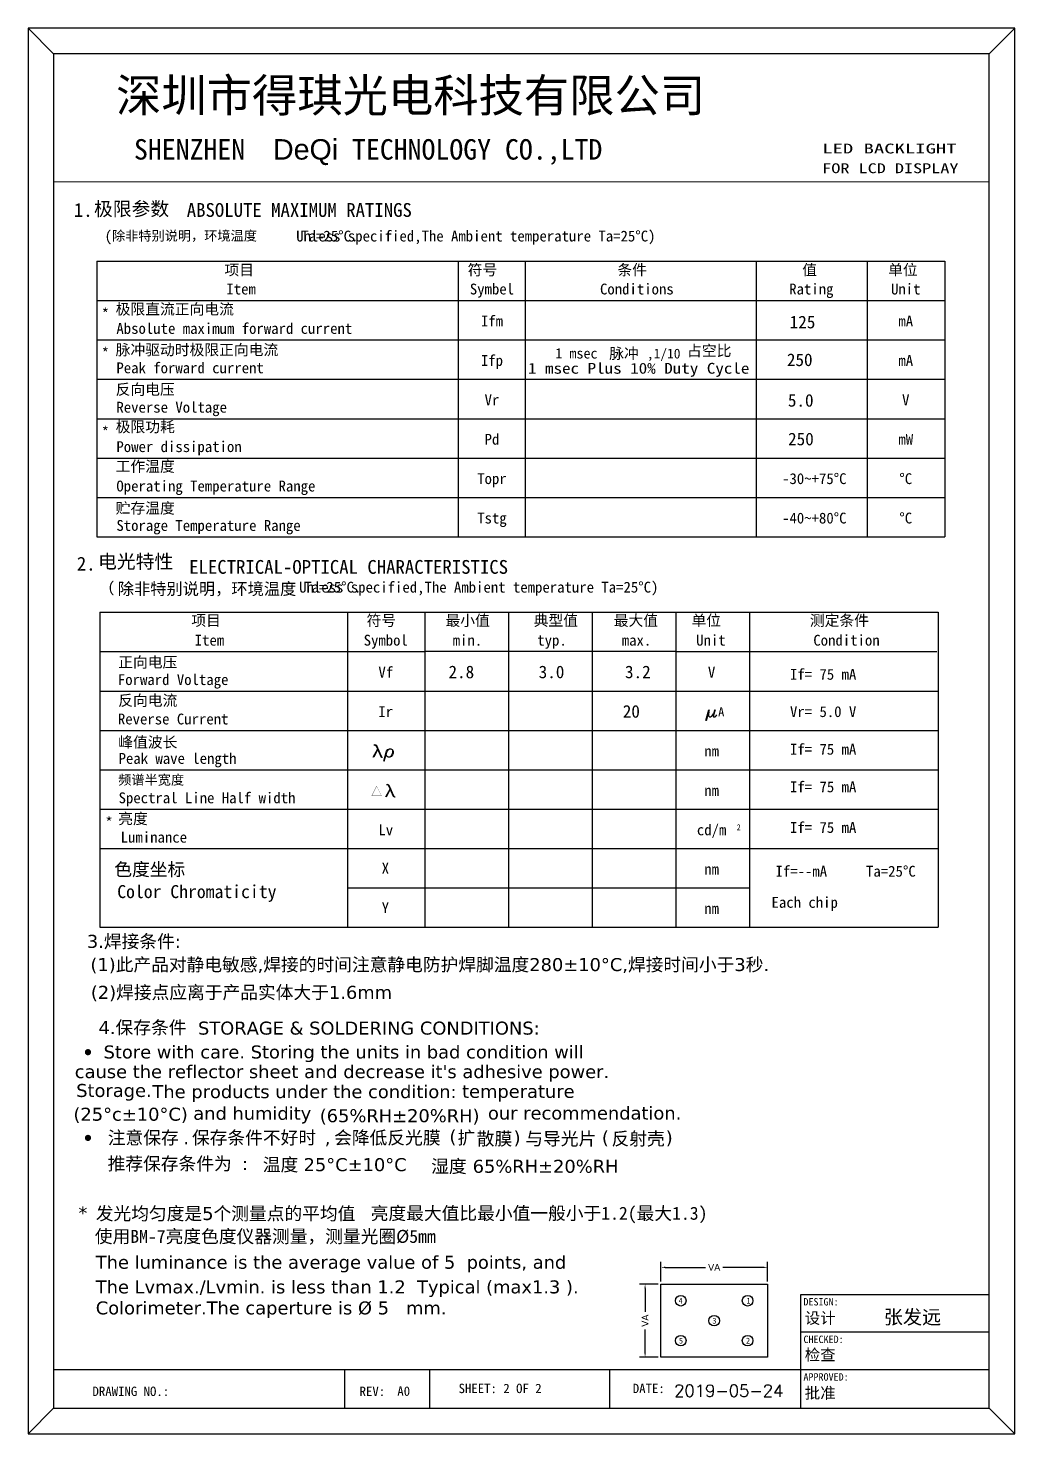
# Model space of a CAD drawing. Extents: x -447 to 126, y -587 to -392.
# Drawn here: x -10.3 to 126.3, y -587.2 to -392.6 of the extents above; entities that cross this region are included whole.
import ezdxf
from ezdxf.enums import TextEntityAlignment as Align

# ---------------------------------------------------------------- set-up
doc = ezdxf.new("R2010")
doc.units = 0
doc.header["$MEASUREMENT"] = 0
doc.header["$PDMODE"] = 2
doc.header["$PDSIZE"] = 1
doc.layers.get('0').update_dxf_attribs({"color": 4, "linetype": 'CONTINUOUS'})
doc.layers.get('DEFPOINTS').update_dxf_attribs({"linetype": 'CONTINUOUS'})
doc.layers.add('fpc', color=2, linetype='CONTINUOUS')
doc.layers.add('SH', color=4, linetype='CONTINUOUS')
doc.layers.add('细实线', color=7, linetype='CONTINUOUS', lineweight=9)
doc.styles.add('RD', font='')
doc.styles.add('RT', font='')
doc.styles.get("Standard").update_dxf_attribs({"font": 'verdana.ttf'})
doc.styles.add('样式 7', font='', dxfattribs={"height": 3})
doc.styles.add('楷体', font='')
doc.styles.add('黑体', font='')
doc.styles.get('RD').set_extended_font_data('SimSun')
doc.styles.get('RT').set_extended_font_data('SimSun')
doc.styles.get('样式 7').set_extended_font_data('SimSun')
doc.styles.get('楷体').set_extended_font_data('楷体_GB2312')
doc.styles.get('黑体').set_extended_font_data('楷体_GB2312')
doc.dimstyles.new('1.00', dxfattribs={"dimscale": 0.6, "dimtxt": 2.5, "dimasz": 2.5, "dimexe": 1.25, "dimexo": 0.625, "dimtad": 0, "dimzin": 1, "dimdsep": 46, "dimtxsty": 'Standard', "dimcen": 2.5, "dimadec": 0, "dimazin": 0, "dimtfac": 1, "dimtmove": 0, "dimatfit": 3, "dimfxl": 0, "dimarcsym": 0})

# ---------------------------------------------------------------- blocks, each defined once
blk = doc.blocks.new('*D2')
at = {"layer": 'DEFPOINTS', "color": 0}
for p in [(92.09, -564.16), (77.33, -566.48), (92.09, -566.48)]:
    blk.add_point(p, dxfattribs=at)
at = {"layer": '细实线', "color": 0, "lineweight": -2}
for p, q in [((77.33, -566.11), (77.33, -563.41)), ((77.93, -564.16), (83.51, -564.16)), ((91.49, -564.16), (85.92, -564.16)), ((92.09, -566.11), (92.09, -563.41))]:
    blk.add_line(p, q, dxfattribs=at)
at = {"layer": '细实线', "color": 0}
for points in [[(77.93, -564.06), (77.93, -564.26), (77.33, -564.16)], [(91.49, -564.06), (91.49, -564.26), (92.09, -564.16)]]:
    blk.add_solid(points, dxfattribs=at)
at = {"layer": '细实线', "color": 0, "lineweight": -2, "insert": (84.71, -564.16), "char_height": 0.9, "attachment_point": 5}
blk.add_mtext('VA', dxfattribs=at)
blk = doc.blocks.new('*D3')
at = {"layer": 'DEFPOINTS', "color": 0}
for p in [(77.33, -566.48), (75.14, -576.61), (77.33, -576.61)]:
    blk.add_point(p, dxfattribs=at)
at = {"layer": '细实线', "color": 0, "lineweight": -2}
for p, q in [((76.95, -566.48), (74.39, -566.48)), ((75.14, -567.08), (75.14, -570.34)), ((75.14, -576.01), (75.14, -572.75)), ((76.95, -576.61), (74.39, -576.61))]:
    blk.add_line(p, q, dxfattribs=at)
at = {"layer": '细实线', "color": 0}
for points in [[(75.04, -567.08), (75.24, -567.08), (75.14, -566.48)], [(75.04, -576.01), (75.24, -576.01), (75.14, -576.61)]]:
    blk.add_solid(points, dxfattribs=at)
at = {"layer": '细实线', "color": 0, "lineweight": -2, "insert": (75.14, -571.54), "char_height": 0.9, "attachment_point": 5, "rotation": 90}
blk.add_mtext('VA', dxfattribs=at)
blk = doc.blocks.new('1233')
at = {"layer": 'fpc', "color": 0, "const_width": 0.341}
for points in [[(86.5, -198.27, 1), (86.84, -198.27, 1)], [(86.5, -207.69, 1), (86.84, -207.69, 1)]]:
    blk.add_lwpolyline(points, format="xyb", close=True, dxfattribs=at)
at = {"layer": 'fpc', "color": 0}
for s, height, p in [('3.焊接条件:', 1.429, (86.55, -186.81)), ('  (1)此产品对静电敏感,焊接的时间注意静电防护焊脚温度280%%P10%%DC,焊接时间小于3秒.', 1.4285, (85.7, -189.36)), ('(2)焊接点应离于产品实体大于1.6mm', 1.4285, (86.99, -192.41)), ('4.保存条件', 1.429, (87.83, -196.28)), ('STORAGE & SOLDERING CONDITIONS:', 1.4285, (98.76, -196.34)), ('Store with care. Storing the units in bad condition will', 1.4285, (88.39, -198.96)), (" cause the reflector sheet and decrease it's adhesive power. ", 1.4285, (84.6, -201.12)), (' Storage.', 1.429, (84.76, -203.19)), ('The products under the condition: ', 1.4285, (93.76, -203.32)), ('temperature ', 1.4285, (127.78, -203.29)), ('(25%%dc%%p10%%dC)', 1.4285, (85.08, -205.8)), (' and humidity ', 1.4285, (97.62, -205.7)), ('(65%RH%%p20%RH) ', 1.4285, (112.14, -205.96)), (' our recommendation.', 1.4285, (130, -205.67)), ('注意保存', 1.429, (88.85, -208.38)), ('保存条件不好时', 1.429, (98.1, -208.38)), ('会降低反光膜', 1.429, (113.72, -208.38)), ('(', 1.43, (126.39, -208.25)), ('扩', 1.43, (127.28, -208.38)), ('散膜', 1.429, (129.39, -208.49)), (')', 1.43, (133.44, -208.36)), ('与导光片', 1.429, (134.73, -208.49)), ('(', 1.43, (143.14, -208.36)), ('反射壳', 1.429, (144.2, -208.49)), (')', 1.43, (150.16, -208.36)), ('.', 1.43, (97.15, -208.38)), (',', 1.43, (112.69, -208.38)), ('推荐保存条件为', 1.429, (88.83, -211.23)), ('温度', 1.429, (105.88, -211.34)), (' 25%%dC%%p10%%dC', 1.4285, (109.74, -211.34)), ('湿度', 1.429, (124.38, -211.52)), (':', 1.43, (103.59, -211.23)), (' 65%RH%%p20%RH', 1.4285, (128.32, -211.52)), (' *', 1.429, (85, -216.65)), ('The luminance is the average value of 5  points, and', 1.4285, (87.53, -222.06)), ('The Lvmax./Lvmin. is less than 1.2  Typical (max1.3 ).', 1.4285, (87.53, -224.77)), ('Colorimeter.The caperture is %%C 5   mm.', 1.4285, (87.53, -227.08))]:
    blk.add_text(s, height=height, dxfattribs=at).set_placement(p)
at = {"layer": 'fpc', "color": 0, "char_height": 1.4285, "attachment_point": 1}
for s, insert, width in [('{\\fSimSun|b0|i0|c134|p2;发光均匀度是}5{\\fSimSun|b0|i0|c134|p2;个测量点的平均值}', (87.53, -215.28), 39.9005), ('{\\fSimSun|b0|i0|c134|p2;亮度最大值比最小值一般小于1.2(最大1.3)}', (117.74, -215.25), 45.9865), ('{\\fSimSun|b0|i0|c134|p2;使用BM-7亮度色度仪器测量，测量光圈%%C5mm}', (87.42, -217.79), 52.0617)]:
    blk.add_mtext(s, dxfattribs=dict(at, insert=insert, width=width))

msp = doc.modelspace()

# ---------------------------------------------------------------- linework, layer by layer
at = {"layer": 'fpc', "color": 0, "lineweight": -2}
for p, q in [((126.339, -392.617), (-10.277, -392.617)), ((-10.277, -392.617), (-10.277, -587.214)), ((126.339, -587.214), (126.339, -392.617)), ((122.801, -396.155), (-6.739, -396.155)), ((-6.739, -396.155), (-6.739, -583.676)), ((122.801, -583.676), (122.801, -396.155)), ((-0.753, -430.318), (116.624, -430.318)), ((44.646, -478.885), (79.417, -478.885)), ((89.582, -478.929), (115.513, -478.929)), ((77.328, -566.48), (92.094, -566.48)), ((77.328, -576.606), (77.328, -566.48)), ((92.094, -566.48), (92.094, -576.606)), ((96.691, -583.676), (96.681, -567.912)), ((96.681, -567.912), (122.801, -567.912)), ((96.681, -573.108), (122.775, -573.108)), ((92.094, -576.606), (77.328, -576.606)), ((-6.739, -578.303), (96.681, -578.303)), ((33.504, -578.254), (33.504, -583.593)), ((45.305, -578.254), (45.305, -583.593)), ((70.2, -578.254), (70.2, -583.567)), ((96.681, -578.303), (122.775, -578.303)), ((-6.739, -583.676), (122.801, -583.676)), ((-10.277, -587.214), (126.339, -587.214))]:
    msp.add_line(p, q, dxfattribs=at)
at = {"layer": 'fpc', "color": 0, "lineweight": -2, "const_width": 0.136}
msp.add_lwpolyline([(-6.739, -413.91), (122.801, -413.91)], dxfattribs=at)
at = {"layer": 'fpc', "color": 0, "lineweight": -2}
for points in [[(-0.753, -424.864), (-0.753, -463.044)], [(-0.753, -424.864), (116.624, -424.864)], [(49.243, -424.864), (49.243, -463.044)], [(58.556, -424.864), (58.556, -463.044)], [(90.539, -424.864), (90.539, -463.044)], [(105.893, -424.864), (105.893, -463.044)], [(116.624, -424.864), (116.624, -463.044)], [(-0.753, -435.772), (116.624, -435.772)], [(-0.753, -441.227), (116.624, -441.227)], [(-0.753, -446.681), (116.624, -446.681)], [(-0.753, -452.135), (116.624, -452.135)], [(-0.753, -457.59), (116.624, -457.59)], [(-0.753, -463.044), (116.624, -463.044)], [(-0.346, -473.475), (115.722, -473.475)], [(-0.346, -473.475), (-0.346, -517.092)], [(33.921, -473.475), (33.921, -517.092)], [(44.646, -473.475), (44.646, -517.092)], [(56.236, -473.475), (56.236, -517.092)], [(67.826, -473.475), (67.826, -517.092)], [(79.417, -473.475), (79.417, -517.092)], [(89.582, -473.475), (89.582, -517.092)], [(115.722, -473.475), (115.722, -517.092)], [(-0.346, -478.929), (44.646, -478.929)], [(79.417, -478.929), (89.582, -478.929)], [(-0.346, -484.384), (115.722, -484.384)], [(83.554, -488.461), (83.984, -486.963)], [(83.626, -488.451), (84.056, -486.953)], [(83.955, -487.305), (83.912, -487.592), (83.912, -487.821), (84.056, -487.96), (84.194, -487.96), (84.347, -487.883), (84.49, -487.736), (84.619, -487.54)], [(84.762, -486.972), (84.552, -487.745), (84.552, -487.898), (84.619, -487.965), (84.834, -487.965), (84.991, -487.817), (85.053, -487.678)], [(84.839, -486.967), (84.624, -487.726), (84.624, -487.898), (84.695, -487.965)], [(-0.346, -489.838), (115.722, -489.838)], [(37.583, -491.823), (37.737, -491.823), (37.896, -491.987), (38.546, -493.449), (38.701, -493.529), (38.785, -493.529)], [(38.697, -493.527), (38.626, -493.445), (37.98, -491.987), (37.883, -491.899), (37.737, -491.823)], [(37.494, -493.529), (38.144, -492.393), (37.574, -493.533)], [(38.953, -494.094), (39.36, -492.703), (39.532, -492.464), (39.766, -492.393), (39.943, -492.393), (40.107, -492.482), (40.173, -492.641), (40.177, -492.95), (40.089, -493.197), (39.939, -493.436), (39.788, -493.529), (39.594, -493.529), (39.43, -493.44), (39.36, -493.357), (39.276, -493.122)], [(39.037, -494.094), (39.444, -492.707), (39.612, -492.468), (39.753, -492.393)], [(40.108, -492.485), (40.169, -492.544), (40.257, -492.716), (40.257, -492.963), (40.177, -493.193), (40.009, -493.454), (39.799, -493.522)], [(-0.346, -495.292), (115.722, -495.292)], [(39.234, -499.022), (39.884, -497.887), (39.313, -499.027)], [(39.322, -497.317), (39.477, -497.317), (39.636, -497.48), (40.286, -498.943), (40.441, -499.022), (40.525, -499.022)], [(40.437, -499.02), (40.365, -498.938), (39.72, -497.48), (39.623, -497.392), (39.477, -497.317)], [(-0.346, -500.747), (115.722, -500.747)], [(-0.346, -506.201), (115.722, -506.201)], [(33.921, -511.647), (89.582, -511.647)], [(-0.346, -517.092), (115.722, -517.092)]]:
    msp.add_lwpolyline(points, dxfattribs=at)
at = {"layer": 'fpc', "color": 0, "lineweight": -2, "const_width": 0.0327}
msp.add_lwpolyline([(38.659, -498.906), (37.978, -497.542), (37.296, -498.906)], close=True, dxfattribs=at)
at = {"layer": '细实线', "color": 0, "lineweight": -2}
for p, q in [((-6.739, -396.155), (-10.277, -392.617)), ((122.801, -396.155), (126.339, -392.617)), ((-6.739, -583.676), (-10.277, -587.214)), ((122.801, -583.676), (126.339, -587.214))]:
    msp.add_line(p, q, dxfattribs=at)
for centre in [(80.081, -568.781), (89.339, -568.781), (84.711, -571.543), (80.081, -574.308), (89.339, -574.308)]:
    msp.add_circle(centre, 0.736, dxfattribs=at)

# ---------------------------------------------------------------- block references
at = {"layer": 'SH', "color": 0, "lineweight": -2, "xscale": 1.25999999999998, "yscale": 1.260000000000076, "zscale": 1.26}
msp.add_blockref('1233', (-111.197, -284.555), dxfattribs=at)

# ---------------------------------------------------------------- texts
at = {"color": 0, "lineweight": -2, "attachment_point": 1, "style": '楷体'}
for s, insert, char_height, width in [('{\\fSimSun|b0|i0|c134|p2;深圳市得琪光电科技有限公司}', (1.903, -399.624), 4.5995, 178.7576), ('{\\f@SimHei|b0|i0|c134|p2;SHENZHEN  \\fArial|b0|i0|c0|p32;DeQi\\f@SimHei|b0|i0|c134|p2; TECHNOLOGY CO.,LTD}', (4.377, -407.987), 2.830464, 147.34419)]:
    msp.add_mtext(s, dxfattribs=dict(at, insert=insert, char_height=char_height, width=width))
at = {"layer": 'fpc', "color": 0, "lineweight": -2, "style": 'RT'}
for s, height, width, p, p2 in [('LED BACKLIGHT', 1.36358, 1.476022, (99.666, -409.969), (118.272, -409.969)), ('FOR LCD DISPLAY', 1.36358, 1.297031, (99.666, -412.697), (118.531, -412.697)), ('1 msec Plus 10% Duty Cycle', 1.49994, 1.105332, (58.93, -440.456), (89.583, -440.456))]:
    msp.add_text(s, height=height, dxfattribs=dict(at, width=width)).set_placement(p, p2, align=Align.FIT)
at = {"layer": 'fpc', "color": 0, "lineweight": -2}
for s, height, style, p in [('1.', 1.909, 'RT', (-3.938, -418.744)), ('ABSOLUTE MAXIMUM RATINGS', 1.90901, 'RT', (11.683, -418.744)), ('(                         Unless specified,The Ambient temperature Ta=25%%dC)', 1.49994, 'RT', (0.318, -422.153)), ('Ta=25%%dC.', 1.4999, 'RT', (27.545, -422.153)), ('Item', 1.4999, 'RT', (17.177, -429.486)), ('*', 1.5, 'RT', (-0.098, -432.895)), ('Absolute maximum forward current', 1.49994, 'RT', (1.947, -434.941)), ('125', 1.7417, 'RD', (95.163, -434.177)), ('*', 1.5, 'RT', (-0.098, -438.35)), ('250', 1.7417, 'RD', (94.775, -439.401)), ('Peak forward current', 1.49994, 'RT', (1.947, -440.395)), ('5.0', 1.7417, 'RD', (94.914, -445.018)), ('Reverse Voltage', 1.49994, 'RT', (1.947, -445.849)), ('*', 1.5, 'RT', (-0.098, -449.258)), (' 250', 1.7417, 'RD', (93.754, -450.367)), ('Power dissipation', 1.49994, 'RT', (1.947, -451.304)), ('Operating Temperature Range', 1.49994, 'RT', (1.947, -456.758)), ('Storage Temperature Range', 1.49994, 'RT', (1.947, -462.212)), ('2.', 1.909, 'RT', (-3.531, -467.708)), ('ELECTRICAL-OPTICAL CHARACTERISTICS', 1.90901, 'RT', (12.018, -468.157)), ('(                         Unless specified,The Ambient temperature Ta=25%%dC)', 1.49994, 'RT', (0.725, -470.754)), ('Ta=25%%dC.', 1.4999, 'RT', (27.952, -470.754)), ('Item', 1.4999, 'RT', (12.792, -478.098)), ('Forward Voltage', 1.49994, 'RT', (2.152, -483.552)), ('2.8', 1.7417, 'RD', (47.924, -482.608)), ('3.0', 1.7417, 'RD', (60.409, -482.608)), ('3.2', 1.7417, 'RD', (72.361, -482.608)), ('20', 1.7417, 'RD', (72.055, -488.072)), ('Reverse Current', 1.49994, 'RT', (2.152, -489.006)), ('Peak wave length', 1.49994, 'RT', (2.248, -494.461)), ('Spectral Line Half width', 1.49994, 'RT', (2.248, -499.915)), ('*', 1.5, 'RT', (0.419, -503.324)), ('Luminance', 1.4999, 'RT', (2.541, -505.369)), ('Color Chromaticity', 1.79993, 'RT', (2.064, -513.048)), ('DESIGN:', 1.0227, 'RD', (97.064, -569.44)), ('CHECKED:', 1.0227, 'RD', (97.064, -574.635)), ('APPROVED:', 1.0227, 'RD', (97.064, -579.843)), ('DRAWING NO.:', 1.30044, 'RD', (-1.363, -581.972)), ('REV:', 1.3004, 'RD', (35.617, -581.972)), ('SHEET: 2 OF 2', 1.30044, 'RD', (49.32, -581.572)), ('DATE:', 1.3004, 'RD', (73.438, -581.572))]:
    msp.add_text(s, height=height, dxfattribs=dict(at, style=style)).set_placement(p)
at = {"layer": 'fpc', "color": 0, "lineweight": -2, "style": 'RT'}
for s, height, p in [('Symbel', 1.4999, (53.94, -429.486)), ('Conditions', 1.4999, (74.002, -429.486)), ('Rating', 1.4999, (98.157, -429.486)), ('Unit', 1.4999, (111.231, -429.486)), ('Ifm', 1.4999, (53.94, -433.918)), ('mA', 1.4999, (111.231, -433.918)), ('Ifp', 1.4999, (53.94, -439.372)), ('1 msec', 1.4318, (65.637, -438.35)), (',1/10', 1.3636, (77.72, -438.35)), ('mA', 1.4999, (111.231, -439.372)), ('Vr', 1.4999, (53.94, -444.827)), ('V', 1.5, (111.231, -444.827)), ('Pd', 1.4999, (53.94, -450.281)), ('mW', 1.4999, (111.231, -450.281)), ('Topr', 1.4999, (53.94, -455.735)), ('-30~+75%%dC', 1.49994, (98.571, -455.735)), ('%%dC', 1.4999, (111.231, -455.735)), ('Tstg', 1.4999, (53.94, -461.19)), ('-40~+80%%dC', 1.49994, (98.571, -461.19)), ('%%dC', 1.4999, (111.231, -461.19)), ('Symbol', 1.4999, (39.239, -478.098)), ('min.', 1.4999, (50.551, -478.098)), ('typ.', 1.4999, (62.253, -478.098)), ('Unit', 1.4999, (84.256, -478.098)), ('Condition', 1.4999, (103.025, -478.098)), ('max.', 1.4999, (73.955, -478.098)), ('Vf', 1.4999, (39.239, -482.529)), ('V', 1.5, (84.349, -482.529)), ('If= 75 mA', 1.4999, (99.795, -482.818)), ('Ir', 1.4999, (39.239, -487.984)), ('Vr= 5.0 V', 1.4999, (99.795, -487.984)), ('A', 1.267, (85.683, -487.895)), ('nm', 1.4999, (84.349, -493.438)), ('If= 75 mA', 1.4999, (99.795, -493.191)), ('nm', 1.4999, (84.349, -498.892)), ('If= 75 mA', 1.4999, (99.795, -498.398)), ('Lv', 1.4999, (39.239, -504.346)), ('cd/m', 1.4999, (84.349, -504.346)), ('2', 0.818, (88.111, -503.649)), ('If= 75 mA', 1.4999, (99.795, -504.016)), ('X', 1.5, (39.185, -509.664)), ('nm', 1.4999, (84.349, -509.782)), ('If=--mA', 1.4999, (96.767, -510.076)), ('Ta=25%%dC', 1.4999, (109.172, -510.076)), ('Y', 1.5, (39.185, -515.118)), ('Each chip', 1.4999, (97.242, -514.389)), ('nm', 1.4999, (84.349, -515.227))]:
    msp.add_text(s, height=height, dxfattribs=at).set_placement(p, align=Align.CENTER)
at = {"layer": 'fpc', "color": 0, "lineweight": -2, "attachment_point": 1}
for s, insert, char_height, width in [('\\fSimSun|b0|i0|c134|p2;极限参数', (-1.158, -416.68), 1.909, 12.59721), ('\\fSimSun|b0|i0|c134|p2;除非特别说明，环境温度', (1.334, -420.69), 1.33739, 26.30182), ('\\fSimSun|b0|i0|c134|p2;电光特性', (-0.598, -465.491), 1.909, 12.96322), ('\\fSimSun|b0|i0|c134|p2;除非特别说明，环境温度', (2.132, -469.409), 1.64767, 25.75587), ('\\fSimSun|b0|i0|c134|p2;项目', (12.323, -473.859), 1.49993, 10.60326), ('\\fSimSun|b0|i0|c134|p2;正向电压', (2.201, -479.635), 1.49993, 10.60326), ('\\fSimSun|b0|i0|c134|p2;反向电流', (2.201, -484.93), 1.49993, 10.60326), ('\\fSimSun|b0|i0|c134|p2;峰值波长', (2.201, -490.707), 1.49993, 10.60326), ('\\fSimSun|b0|i0|c134|p2;频谱半宽度', (2.201, -496.002), 1.33739, 10.60326), ('\\fSimSun|b0|i0|c134|p2;亮度', (2.201, -501.297), 1.49993, 10.60326), ('\\fSimSun|b0|i0|c134|p2;色度坐标', (1.656, -508.161), 1.79995, 12.72391), ('\\fSimSun|b0|i0|c134|p2;检查', (97.246, -575.483), 1.56814, 6.2577), ('{\\fROMAND|b0|i0|c0|p34;2019-05-24}', (79.162, -580.403), 1.66488, 18.01556), ('\\fSimSun|b0|i0|c134|p2;批准', (97.246, -580.765), 1.56814, 6.2577)]:
    msp.add_mtext(s, dxfattribs=dict(at, insert=insert, char_height=char_height, width=width))
for s, insert, char_height, width, style in [('项目', (16.906, -425.33), 1.4999, 8.09825, '样式 7'), ('符号', (50.581, -425.33), 1.4999, 8.09825, '样式 7'), ('条件', (71.304, -425.33), 1.4999, 8.09825, '样式 7'), ('值', (96.903, -425.33), 1.5, 8.09825, '样式 7'), ('单位', (108.788, -425.33), 1.4999, 8.09825, '样式 7'), ('极限直流正向电流', (1.845, -430.766), 1.4999, 27.42751, '样式 7'), ('脉冲驱动时极限正向电流', (1.845, -436.397), 1.49993, 27.42751, '样式 7'), ('脉冲', (70.176, -436.901), 1.4999, 8.09825, '样式 7'), ('占空比', (80.958, -436.517), 1.4999, 8.09825, '样式 7'), ('反向电压', (1.845, -441.876), 1.4999, 27.42751, '样式 7'), ('极限功耗', (1.845, -447.05), 1.4999, 27.42751, '样式 7'), ('工作温度', (1.845, -452.529), 1.4999, 27.42751, '样式 7'), ('贮存温度', (1.845, -458.312), 1.4999, 27.42751, '样式 7'), ('符号', (36.582, -473.859), 1.4999, 10.60326, '样式 7'), ('最小值 ', (47.506, -473.859), 1.4999, 10.60326, '样式 7'), ('典型值 ', (59.716, -473.859), 1.4999, 10.60326, '样式 7'), ('最大值 ', (70.801, -473.859), 1.4999, 10.60326, '样式 7'), ('单位', (81.565, -473.859), 1.4999, 10.60326, '样式 7'), ('测定条件', (97.952, -473.859), 1.4999, 10.60326, '样式 7'), ('\\fSimSun|b0|i0|c134|p34;设计', (97.246, -570.396), 1.56814, 6.2577, '黑体'), ('A0', (40.84, -580.642), 1.3004, 21.61026, 'RD')]:
    msp.add_mtext(s, dxfattribs=dict(at, insert=insert, char_height=char_height, width=width, style=style))
at = {"layer": '细实线', "color": 0, "lineweight": -2, "attachment_point": 1}
for s, insert, char_height, width in [('{\\f@SimHei|b0|i0|c134|p2;4}', (79.784, -568.382), 0.80244, 1.23719), ('{\\f@SimHei|b0|i0|c134|p2;1}', (89.166, -568.382), 0.80244, 1.23719), ('{\\fSimSun|b0|i0|c134|p2;张发远}', (108.188, -570.067), 1.94234, 15.28037), ('{\\f@SimHei|b0|i0|c134|p2;3}', (84.454, -571.145), 0.80244, 1.23719), ('{\\f@SimHei|b0|i0|c134|p2;5}', (79.828, -573.905), 0.80244, 1.23719), ('{\\f@SimHei|b0|i0|c134|p2;2}', (89.111, -573.905), 0.80244, 1.23719)]:
    msp.add_mtext(s, dxfattribs=dict(at, insert=insert, char_height=char_height, width=width))

# ---------------------------------------------------------------- dimensions: what is measured, and where the dimension line sits
at = {"layer": '细实线', "color": 0, "lineweight": -2}
dim = msp.add_linear_dim(base=(92.094, -564.165), p1=(77.328, -566.48), p2=(92.094, -566.48), text='VA', dimstyle='1.00', override={"dimtxt": 1.5, "dimasz": 1}, dxfattribs=at)
dim.commit()
dim.dimension.update_dxf_attribs({"geometry": '*D2', "text_midpoint": (84.711, -564.165)})
dim = msp.add_linear_dim(base=(75.142, -576.606), p1=(77.328, -566.48), p2=(77.328, -576.606), angle=90, text='VA', dimstyle='1.00', override={"dimtxt": 1.5, "dimasz": 1, "dimclrd": 0, "dimclre": 0, "dimclrt": 0}, dxfattribs=at)
dim.commit()
dim.dimension.update_dxf_attribs({"geometry": '*D3', "text_midpoint": (75.142, -571.543)})

doc.saveas('drawing.dxf')
